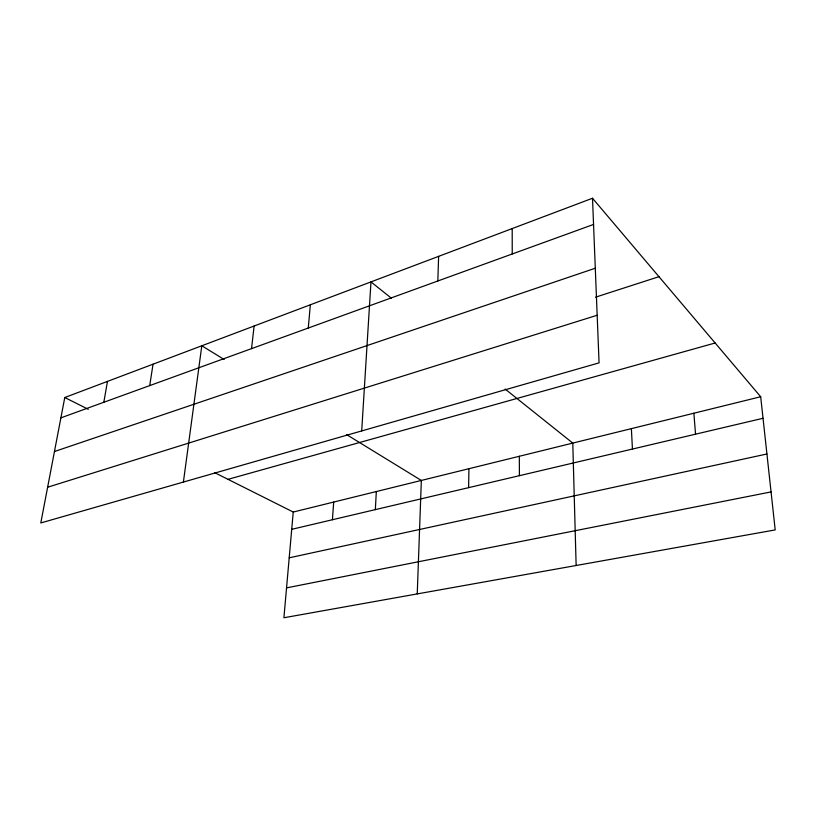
<?xml version="1.0" encoding="UTF-8"?>
<svg xmlns="http://www.w3.org/2000/svg" width="816" height="816" viewBox="0 0 816 816"><rect width="100%" height="100%" fill="white"/><g stroke="black" fill="none" stroke-linecap="round" stroke-linejoin="round"><path stroke-width="1.22" d="M468.619 487.652L468.925 468.71M437.835 280.99L438.62 256.357M417.241 593.915L421.342 480.451L346.637 434.622M375.34 509.633L376.329 491.548M361.702 430.93L370.974 281.897L391.435 298.238M332.418 519.741L333.693 502.064M308.275 328.032L310.345 304.786M214.526 472.576L293.24 512.04L283.907 617.753L775.2 529.91L760.685 396.749L592.508 198.247L64.78 397.514L40.8 522.944L599.066 362.865L592.508 198.247M251.552 348.626L254.102 326.023M183.396 482.062L201.807 345.77L224.176 359.499M149.716 385.601L153.041 364.191M103.836 402.257L107.467 381.398M60.894 417.853L593.548 224.451M54.458 451.523L595.292 268.229M595.496 297.197L658.971 276.685M47.624 487.234L597.169 315.251M228.011 479.339L715.153 342.995M293.24 512.04L760.685 396.749M291.72 529.329L763.031 418.282M289.201 557.818L766.928 453.982M286.549 587.877L771.059 491.915M64.78 397.514L88.271 409.295M505.155 389.069L572.781 443.088L576.137 565.508M693.875 413.222L695.538 434.183M631.37 428.645L632.441 449.055M519.323 456.277L519.415 475.677M512.193 228.572L512.244 253.97"/></g></svg>
